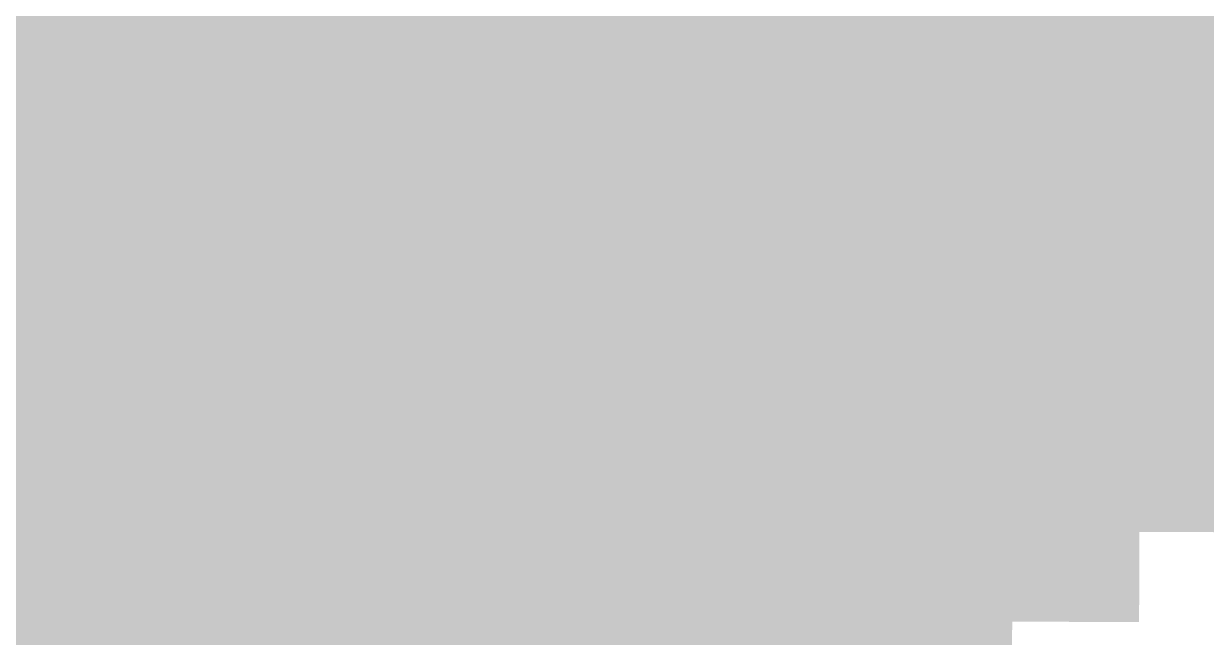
# Model space of a CAD drawing. Header units: inches. Extents: x 267136 to 306747, y 5028981 to 5062930.
# Drawn here: x 277523 to 282080, y 5033741 to 5036104 of the extents above; entities that cross this region are included whole.
import ezdxf

# ---------------------------------------------------------------- set-up
doc = ezdxf.new("R2010")
doc.units = ezdxf.units.IN
doc.header["$MEASUREMENT"] = 0

msp = doc.modelspace()

# ---------------------------------------------------------------- hatches: boundary and pattern name
for points in [[(277918.027, 5035898.761), (277885.443, 5035898.9), (277820.275, 5035899.18), (277755.105, 5035899.46), (277689.937, 5035899.74), (277624.77, 5035900.021), (277494.434, 5035900.587), (277429.264, 5035900.87), (277429.668, 5035993.478), (277430.07, 5036086.086), (277430.475, 5036178.694), (277430.777, 5036248.15), (277561.105, 5036247.584), (277626.271, 5036247.302), (277691.436, 5036247.021), (277756.6, 5036246.74), (277821.766, 5036246.46), (277886.93, 5036246.181), (277919.512, 5036246.041), (277919.215, 5036176.585), (277918.82, 5036083.977), (277918.424, 5035991.369), (277918.027, 5035898.761)], [(278406.791, 5035896.689), (278341.621, 5035896.964), (278276.453, 5035897.238), (278211.285, 5035897.514), (278146.117, 5035897.789), (278080.949, 5035898.066), (278015.779, 5035898.344), (277950.611, 5035898.621), (277918.027, 5035898.761), (277918.424, 5035991.369), (277918.82, 5036083.977), (277919.215, 5036176.585), (277919.512, 5036246.041), (277952.096, 5036245.901), (278082.424, 5036245.347), (278147.59, 5036245.069), (278212.754, 5036244.794), (278277.92, 5036244.519), (278343.084, 5036244.244), (278408.248, 5036243.97), (278407.957, 5036174.514), (278407.568, 5036081.905), (278407.18, 5035989.298), (278406.791, 5035896.689)], [(278895.553, 5035894.656), (278862.969, 5035894.791), (278797.801, 5035895.06), (278732.633, 5035895.33), (278667.465, 5035895.601), (278602.295, 5035895.872), (278471.959, 5035896.416), (278406.791, 5035896.689), (278407.18, 5035989.298), (278407.568, 5036081.905), (278407.957, 5036174.514), (278408.248, 5036243.97), (278473.414, 5036243.696), (278603.742, 5036243.152), (278668.908, 5036242.881), (278734.072, 5036242.61), (278799.238, 5036242.34), (278864.402, 5036242.071), (278896.984, 5036241.937), (278896.699, 5036172.48), (278896.316, 5036079.872), (278895.936, 5035987.265), (278895.553, 5035894.656)], [(279384.316, 5035892.661), (279319.148, 5035892.925), (279253.98, 5035893.189), (279188.811, 5035893.455), (279058.475, 5035893.987), (278993.307, 5035894.254), (278928.137, 5035894.522), (278895.553, 5035894.656), (278895.936, 5035987.265), (278896.316, 5036079.872), (278896.699, 5036172.48), (278896.984, 5036241.937), (278929.566, 5036241.803), (278994.732, 5036241.534), (279059.896, 5036241.268), (279125.061, 5036241.001), (279190.227, 5036240.735), (279255.391, 5036240.47), (279320.557, 5036240.205), (279385.721, 5036239.941), (279385.439, 5036170.485), (279385.064, 5036077.877), (279384.691, 5035985.27), (279384.316, 5035892.661)], [(279873.08, 5035890.704), (279840.495, 5035890.833), (279775.327, 5035891.093), (279710.158, 5035891.353), (279644.99, 5035891.612), (279514.654, 5035892.136), (279449.484, 5035892.398), (279384.316, 5035892.661), (279384.691, 5035985.27), (279385.064, 5036077.877), (279385.439, 5036170.485), (279385.721, 5036239.941), (279450.885, 5036239.679), (279516.051, 5036239.416), (279581.215, 5036239.154), (279646.38, 5036238.893), (279776.71, 5036238.373), (279841.874, 5036238.113), (279874.457, 5036237.984), (279874.182, 5036168.528), (279873.814, 5036075.92), (279873.08, 5035890.704)], [(280361.843, 5035888.785), (280296.674, 5035889.038), (280166.338, 5035889.548), (280101.169, 5035889.804), (280036.001, 5035890.06), (279970.832, 5035890.317), (279905.664, 5035890.575), (279873.08, 5035890.704), (279873.814, 5036075.92), (279874.182, 5036168.528), (279874.457, 5036237.984), (279907.039, 5036237.855), (280037.369, 5036237.341), (280102.533, 5036237.084), (280167.698, 5036236.828), (280298.028, 5036236.318), (280363.192, 5036236.065), (280362.923, 5036166.609), (280362.562, 5036074.001), (280362.203, 5035981.393), (280361.843, 5035888.785)], [(280850.605, 5035886.903), (280818.021, 5035887.028), (280752.854, 5035887.276), (280687.685, 5035887.526), (280622.517, 5035887.776), (280557.348, 5035888.027), (280492.18, 5035888.279), (280427.011, 5035888.532), (280361.843, 5035888.785), (280362.203, 5035981.393), (280362.562, 5036074.001), (280362.923, 5036166.609), (280363.192, 5036236.065), (280428.357, 5036235.812), (280493.522, 5036235.56), (280558.687, 5036235.309), (280623.853, 5036235.057), (280689.017, 5036234.807), (280819.347, 5036234.309), (280851.929, 5036234.184), (280851.664, 5036164.728), (280851.312, 5036072.12), (280850.959, 5035979.512), (280850.605, 5035886.903)], [(281339.369, 5035885.061), (281274.2, 5035885.304), (281209.032, 5035885.548), (281143.863, 5035885.793), (281078.695, 5035886.039), (281013.526, 5035886.285), (280883.19, 5035886.779), (280850.605, 5035886.903), (280850.959, 5035979.512), (280851.312, 5036072.12), (280851.664, 5036164.728), (280851.929, 5036234.184), (280884.512, 5036234.06), (280949.676, 5036233.812), (281014.841, 5036233.565), (281145.171, 5036233.073), (281210.335, 5036232.828), (281275.5, 5036232.584), (281340.665, 5036232.341), (281340.405, 5036162.885), (281340.061, 5036070.276), (281339.715, 5035977.669), (281339.369, 5035885.061)], [(281828.132, 5035883.255), (281795.548, 5035883.374), (281730.379, 5035883.613), (281665.211, 5035883.853), (281600.042, 5035884.093), (281469.706, 5035884.575), (281404.537, 5035884.817), (281339.369, 5035885.061), (281339.715, 5035977.669), (281340.061, 5036070.276), (281340.405, 5036162.885), (281340.665, 5036232.341), (281405.83, 5036232.098), (281470.994, 5036231.855), (281601.324, 5036231.373), (281666.489, 5036231.133), (281731.654, 5036230.894), (281796.818, 5036230.655), (281829.401, 5036230.536), (281829.147, 5036161.079), (281828.809, 5036068.472), (281828.471, 5035975.863), (281828.132, 5035883.255)], [(282316.895, 5035881.488), (282251.727, 5035881.722), (282186.559, 5035881.956), (282121.39, 5035882.19), (282056.222, 5035882.426), (281991.053, 5035882.662), (281925.885, 5035882.898), (281860.716, 5035883.137), (281828.132, 5035883.255), (281828.471, 5035975.863), (281828.809, 5036068.472), (281829.147, 5036161.079), (281829.401, 5036230.536), (281861.983, 5036230.417), (281927.148, 5036230.179), (281992.313, 5036229.942), (282057.478, 5036229.706), (282187.808, 5036229.236), (282252.973, 5036229.002), (282318.137, 5036228.769), (282317.889, 5036159.312), (282317.558, 5036066.704), (282317.227, 5035974.097), (282316.895, 5035881.488)], [(277916.543, 5035551.48), (277883.957, 5035551.62), (277818.785, 5035551.899), (277753.611, 5035552.18), (277688.439, 5035552.46), (277623.268, 5035552.741), (277558.096, 5035553.023), (277492.924, 5035553.307), (277427.752, 5035553.59), (277428.055, 5035623.046), (277428.457, 5035715.654), (277428.861, 5035808.262), (277429.264, 5035900.87), (277494.434, 5035900.587), (277624.77, 5035900.021), (277689.937, 5035899.74), (277755.105, 5035899.46), (277820.275, 5035899.18), (277885.443, 5035898.9), (277918.027, 5035898.761), (277917.631, 5035806.152), (277917.234, 5035713.545), (277916.84, 5035620.937), (277916.543, 5035551.48)], [(278405.332, 5035549.409), (278340.16, 5035549.684), (278274.988, 5035549.958), (278209.816, 5035550.233), (278144.645, 5035550.51), (278079.473, 5035550.786), (278014.301, 5035551.063), (277949.129, 5035551.342), (277916.543, 5035551.48), (277916.84, 5035620.937), (277917.234, 5035713.545), (277917.631, 5035806.152), (277918.027, 5035898.761), (277950.611, 5035898.621), (278015.779, 5035898.344), (278080.949, 5035898.066), (278146.117, 5035897.789), (278211.285, 5035897.514), (278276.453, 5035897.238), (278341.621, 5035896.964), (278406.791, 5035896.689), (278406.402, 5035804.081), (278406.014, 5035711.474), (278405.623, 5035618.865), (278405.332, 5035549.409)], [(278894.123, 5035547.376), (278861.537, 5035547.511), (278796.365, 5035547.78), (278731.191, 5035548.05), (278666.02, 5035548.32), (278600.848, 5035548.592), (278535.676, 5035548.863), (278405.332, 5035549.409), (278405.623, 5035618.865), (278406.014, 5035711.474), (278406.402, 5035804.081), (278406.791, 5035896.689), (278471.959, 5035896.416), (278602.295, 5035895.872), (278667.465, 5035895.601), (278732.633, 5035895.33), (278797.801, 5035895.06), (278862.969, 5035894.791), (278895.553, 5035894.656), (278894.791, 5035709.44), (278894.408, 5035616.832), (278894.123, 5035547.376)], [(279382.912, 5035545.381), (279317.74, 5035545.645), (279252.568, 5035545.909), (279187.396, 5035546.175), (279122.225, 5035546.44), (278991.881, 5035546.974), (278894.123, 5035547.376), (278894.408, 5035616.832), (278894.791, 5035709.44), (278895.553, 5035894.656), (278928.137, 5035894.522), (278993.307, 5035894.254), (279058.475, 5035893.987), (279188.811, 5035893.455), (279253.98, 5035893.189), (279384.316, 5035892.661), (279383.941, 5035800.053), (279383.568, 5035707.445), (279383.193, 5035614.837), (279382.912, 5035545.381)], [(279871.702, 5035543.424), (279839.116, 5035543.553), (279773.944, 5035543.812), (279708.772, 5035544.072), (279643.601, 5035544.332), (279578.428, 5035544.594), (279513.256, 5035544.855), (279382.912, 5035545.381), (279383.193, 5035614.837), (279383.568, 5035707.445), (279383.941, 5035800.053), (279384.316, 5035892.661), (279449.484, 5035892.398), (279514.654, 5035892.136), (279644.99, 5035891.612), (279710.158, 5035891.353), (279775.327, 5035891.093), (279840.495, 5035890.833), (279873.08, 5035890.704), (279872.712, 5035798.096), (279871.978, 5035612.88), (279871.702, 5035543.424)], [(280360.492, 5035541.505), (280295.32, 5035541.759), (280230.148, 5035542.013), (280164.977, 5035542.268), (280099.805, 5035542.523), (279969.461, 5035543.037), (279904.288, 5035543.295), (279871.702, 5035543.424), (279871.978, 5035612.88), (279872.712, 5035798.096), (279873.08, 5035890.704), (279905.664, 5035890.575), (279970.832, 5035890.317), (280036.001, 5035890.06), (280101.169, 5035889.804), (280166.338, 5035889.548), (280296.674, 5035889.038), (280361.843, 5035888.785), (280361.482, 5035796.177), (280361.123, 5035703.568), (280360.763, 5035610.961), (280360.492, 5035541.505)], [(280849.282, 5035539.623), (280816.696, 5035539.748), (280751.524, 5035539.997), (280686.353, 5035540.246), (280490.837, 5035540.999), (280425.665, 5035541.252), (280360.492, 5035541.505), (280360.763, 5035610.961), (280361.123, 5035703.568), (280361.482, 5035796.177), (280361.843, 5035888.785), (280427.011, 5035888.532), (280492.18, 5035888.279), (280557.348, 5035888.027), (280622.517, 5035887.776), (280687.685, 5035887.526), (280752.854, 5035887.276), (280818.021, 5035887.028), (280850.605, 5035886.903), (280850.253, 5035794.296), (280849.9, 5035701.687), (280849.547, 5035609.079), (280849.282, 5035539.623)], [(281338.072, 5035537.78), (281272.9, 5035538.023), (281207.729, 5035538.269), (281142.557, 5035538.513), (281012.213, 5035539.005), (280881.869, 5035539.499), (280849.282, 5035539.623), (280849.547, 5035609.079), (280849.9, 5035701.687), (280850.253, 5035794.296), (280850.605, 5035886.903), (280883.19, 5035886.779), (281013.526, 5035886.285), (281078.695, 5035886.039), (281143.863, 5035885.793), (281209.032, 5035885.548), (281274.2, 5035885.304), (281339.369, 5035885.061), (281339.023, 5035792.452), (281338.678, 5035699.845), (281338.332, 5035607.236), (281338.072, 5035537.78)], [(281826.863, 5035535.976), (281794.276, 5035536.095), (281729.104, 5035536.333), (281663.933, 5035536.572), (281598.761, 5035536.812), (281533.589, 5035537.054), (281468.417, 5035537.295), (281403.245, 5035537.537), (281338.072, 5035537.78), (281338.332, 5035607.236), (281338.678, 5035699.845), (281339.023, 5035792.452), (281339.369, 5035885.061), (281404.537, 5035884.817), (281469.706, 5035884.575), (281600.042, 5035884.093), (281665.211, 5035883.853), (281730.379, 5035883.613), (281795.548, 5035883.374), (281828.132, 5035883.255), (281827.794, 5035790.647), (281827.455, 5035698.039), (281827.116, 5035605.432), (281826.863, 5035535.976)], [(282315.653, 5035534.208), (282250.48, 5035534.441), (282185.309, 5035534.676), (282120.137, 5035534.91), (281989.793, 5035535.382), (281859.449, 5035535.856), (281826.863, 5035535.976), (281827.116, 5035605.432), (281827.455, 5035698.039), (281827.794, 5035790.647), (281828.132, 5035883.255), (281860.716, 5035883.137), (281925.885, 5035882.898), (281991.053, 5035882.662), (282056.222, 5035882.426), (282121.39, 5035882.19), (282186.559, 5035881.956), (282316.895, 5035881.488), (282316.563, 5035788.88), (282315.901, 5035603.664), (282315.653, 5035534.208)], [(277915.057, 5035204.2), (277882.469, 5035204.34), (277817.293, 5035204.619), (277752.119, 5035204.899), (277686.943, 5035205.181), (277621.768, 5035205.462), (277491.416, 5035206.026), (277426.24, 5035206.31), (277426.441, 5035252.614), (277426.846, 5035345.222), (277427.248, 5035437.83), (277427.652, 5035530.437), (277427.752, 5035553.59), (277492.924, 5035553.307), (277558.096, 5035553.023), (277623.268, 5035552.741), (277688.439, 5035552.46), (277753.611, 5035552.18), (277818.785, 5035551.899), (277883.957, 5035551.62), (277916.543, 5035551.48), (277916.443, 5035528.328), (277916.047, 5035435.721), (277915.65, 5035343.112), (277915.256, 5035250.505), (277915.057, 5035204.2)], [(278403.875, 5035202.13), (278338.699, 5035202.403), (278273.523, 5035202.678), (278208.348, 5035202.953), (278143.172, 5035203.229), (278012.82, 5035203.783), (277947.645, 5035204.062), (277915.057, 5035204.2), (277915.256, 5035250.505), (277915.65, 5035343.112), (277916.047, 5035435.721), (277916.443, 5035528.328), (277916.543, 5035551.48), (277949.129, 5035551.342), (278014.301, 5035551.063), (278079.473, 5035550.786), (278144.645, 5035550.51), (278209.816, 5035550.233), (278274.988, 5035549.958), (278340.16, 5035549.684), (278405.332, 5035549.409), (278405.234, 5035526.258), (278404.846, 5035433.649), (278404.457, 5035341.041), (278404.068, 5035248.434), (278403.875, 5035202.13)], [(278892.691, 5035200.097), (278860.104, 5035200.23), (278729.752, 5035200.77), (278664.576, 5035201.04), (278599.4, 5035201.312), (278534.225, 5035201.584), (278469.051, 5035201.856), (278403.875, 5035202.13), (278404.068, 5035248.434), (278404.457, 5035341.041), (278404.846, 5035433.649), (278405.234, 5035526.258), (278405.332, 5035549.409), (278535.676, 5035548.863), (278600.848, 5035548.592), (278666.02, 5035548.32), (278731.191, 5035548.05), (278796.365, 5035547.78), (278861.537, 5035547.511), (278894.123, 5035547.376), (278894.027, 5035524.225), (278893.645, 5035431.616), (278892.883, 5035246.4), (278892.691, 5035200.097)], [(279381.508, 5035198.101), (279316.332, 5035198.365), (279251.156, 5035198.629), (279185.982, 5035198.895), (279120.807, 5035199.16), (278990.455, 5035199.694), (278925.279, 5035199.962), (278892.691, 5035200.097), (278892.883, 5035246.4), (278893.645, 5035431.616), (278894.027, 5035524.225), (278894.123, 5035547.376), (278991.881, 5035546.974), (279122.225, 5035546.44), (279187.396, 5035546.175), (279252.568, 5035545.909), (279382.912, 5035545.381), (279382.818, 5035522.229), (279382.445, 5035429.621), (279381.695, 5035244.405), (279381.508, 5035198.101)], [(279870.325, 5035196.144), (279837.737, 5035196.273), (279772.562, 5035196.532), (279707.387, 5035196.792), (279642.211, 5035197.053), (279577.035, 5035197.313), (279511.859, 5035197.575), (279446.684, 5035197.838), (279381.508, 5035198.101), (279381.695, 5035244.405), (279382.445, 5035429.621), (279382.818, 5035522.229), (279382.912, 5035545.381), (279513.256, 5035544.855), (279578.428, 5035544.594), (279643.601, 5035544.332), (279708.772, 5035544.072), (279773.944, 5035543.812), (279839.116, 5035543.553), (279871.702, 5035543.424), (279871.61, 5035520.271), (279871.243, 5035427.664), (279870.509, 5035242.448), (279870.325, 5035196.144)], [(280359.143, 5035194.225), (280293.967, 5035194.479), (280228.791, 5035194.732), (280163.616, 5035194.988), (280098.44, 5035195.243), (280033.265, 5035195.5), (279968.089, 5035195.757), (279902.913, 5035196.015), (279870.325, 5035196.144), (279870.509, 5035242.448), (279871.243, 5035427.664), (279871.61, 5035520.271), (279871.702, 5035543.424), (279904.288, 5035543.295), (279969.461, 5035543.037), (280099.805, 5035542.523), (280164.977, 5035542.268), (280230.148, 5035542.013), (280360.492, 5035541.505), (280360.402, 5035518.353), (280360.043, 5035425.745), (280359.683, 5035333.137), (280359.322, 5035240.528), (280359.143, 5035194.225)], [(280847.96, 5035192.344), (280815.372, 5035192.468), (280750.196, 5035192.717), (280685.021, 5035192.967), (280619.845, 5035193.217), (280554.669, 5035193.468), (280489.494, 5035193.72), (280424.318, 5035193.972), (280359.143, 5035194.225), (280359.322, 5035240.528), (280359.683, 5035333.137), (280360.043, 5035425.745), (280360.402, 5035518.353), (280360.492, 5035541.505), (280425.665, 5035541.252), (280490.837, 5035540.999), (280686.353, 5035540.246), (280751.524, 5035539.997), (280816.696, 5035539.748), (280849.282, 5035539.623), (280849.194, 5035516.472), (280848.842, 5035423.863), (280848.489, 5035331.256), (280848.136, 5035238.647), (280847.96, 5035192.344)], [(281336.776, 5035190.5), (281271.602, 5035190.744), (281206.426, 5035190.988), (281141.25, 5035191.233), (281010.898, 5035191.725), (280945.723, 5035191.972), (280880.548, 5035192.22), (280847.96, 5035192.344), (280848.136, 5035238.647), (280848.489, 5035331.256), (280848.842, 5035423.863), (280849.194, 5035516.472), (280849.282, 5035539.623), (280881.869, 5035539.499), (281012.213, 5035539.005), (281142.557, 5035538.513), (281207.729, 5035538.269), (281272.9, 5035538.023), (281338.072, 5035537.78), (281337.986, 5035514.628), (281337.641, 5035422.021), (281337.295, 5035329.412), (281336.949, 5035236.805), (281336.776, 5035190.5)], [(281825.594, 5035188.695), (281793.006, 5035188.814), (281727.83, 5035189.053), (281662.655, 5035189.293), (281597.479, 5035189.533), (281532.304, 5035189.773), (281467.128, 5035190.016), (281336.776, 5035190.5), (281336.949, 5035236.805), (281337.295, 5035329.412), (281337.641, 5035422.021), (281337.986, 5035514.628), (281338.072, 5035537.78), (281403.245, 5035537.537), (281468.417, 5035537.295), (281533.589, 5035537.054), (281598.761, 5035536.812), (281663.933, 5035536.572), (281729.104, 5035536.333), (281794.276, 5035536.095), (281826.863, 5035535.976), (281826.778, 5035512.823), (281826.439, 5035420.215), (281826.102, 5035327.607), (281825.763, 5035234.999), (281825.594, 5035188.695)], [(282314.411, 5035186.928), (282249.235, 5035187.161), (282184.06, 5035187.396), (282118.884, 5035187.63), (282053.708, 5035187.866), (281988.533, 5035188.102), (281923.357, 5035188.339), (281858.182, 5035188.576), (281825.594, 5035188.695), (281825.763, 5035234.999), (281826.102, 5035327.607), (281826.439, 5035420.215), (281826.778, 5035512.823), (281826.863, 5035535.976), (281859.449, 5035535.856), (281989.793, 5035535.382), (282120.137, 5035534.91), (282185.309, 5035534.676), (282250.48, 5035534.441), (282315.653, 5035534.208), (282315.57, 5035511.056), (282315.239, 5035418.448), (282314.907, 5035325.84), (282314.576, 5035233.232), (282314.411, 5035186.928)], [(277913.572, 5034856.921), (277880.982, 5034857.061), (277815.803, 5034857.34), (277750.625, 5034857.62), (277685.445, 5034857.9), (277620.266, 5034858.182), (277555.086, 5034858.464), (277489.908, 5034858.747), (277424.729, 5034859.03), (277424.828, 5034882.182), (277425.232, 5034974.79), (277425.635, 5035067.397), (277426.039, 5035160.006), (277426.24, 5035206.31), (277491.416, 5035206.026), (277621.768, 5035205.462), (277686.943, 5035205.181), (277752.119, 5035204.899), (277817.293, 5035204.619), (277882.469, 5035204.34), (277915.057, 5035204.2), (277914.859, 5035157.896), (277914.463, 5035065.289), (277914.066, 5034972.681), (277913.672, 5034880.073), (277913.572, 5034856.921)], [(278402.416, 5034854.85), (278337.236, 5034855.124), (278272.059, 5034855.398), (278206.879, 5034855.674), (278141.699, 5034855.949), (278076.52, 5034856.227), (278011.342, 5034856.504), (277946.162, 5034856.781), (277913.572, 5034856.921), (277913.672, 5034880.073), (277914.066, 5034972.681), (277914.463, 5035065.289), (277914.859, 5035157.896), (277915.057, 5035204.2), (277947.645, 5035204.062), (278012.82, 5035203.783), (278143.172, 5035203.229), (278208.348, 5035202.953), (278273.523, 5035202.678), (278338.699, 5035202.403), (278403.875, 5035202.13), (278403.68, 5035155.825), (278403.291, 5035063.218), (278402.902, 5034970.609), (278402.514, 5034878.002), (278402.416, 5034854.85)], [(278891.26, 5034852.816), (278858.67, 5034852.951), (278793.492, 5034853.22), (278728.312, 5034853.49), (278663.133, 5034853.761), (278597.953, 5034854.032), (278532.775, 5034854.304), (278467.596, 5034854.576), (278402.416, 5034854.85), (278402.514, 5034878.002), (278402.902, 5034970.609), (278403.291, 5035063.218), (278403.68, 5035155.825), (278403.875, 5035202.13), (278469.051, 5035201.856), (278534.225, 5035201.584), (278599.4, 5035201.312), (278664.576, 5035201.04), (278794.928, 5035200.5), (278860.104, 5035200.23), (278892.691, 5035200.097), (278892.5, 5035153.792), (278892.119, 5035061.185), (278891.738, 5034968.576), (278891.355, 5034875.969), (278891.26, 5034852.816)], [(279380.104, 5034850.821), (279314.926, 5034851.085), (279184.566, 5034851.615), (279119.387, 5034851.881), (279054.209, 5034852.147), (278989.029, 5034852.414), (278923.85, 5034852.683), (278891.26, 5034852.816), (278891.355, 5034875.969), (278891.738, 5034968.576), (278892.119, 5035061.185), (278892.5, 5035153.792), (278892.691, 5035200.097), (278925.279, 5035199.962), (278990.455, 5035199.694), (279120.807, 5035199.16), (279185.982, 5035198.895), (279251.156, 5035198.629), (279381.508, 5035198.101), (279381.32, 5035151.797), (279380.947, 5035059.189), (279380.572, 5034966.581), (279380.197, 5034873.974), (279380.104, 5034850.821)], [(279868.948, 5034848.864), (279836.359, 5034848.993), (279706.001, 5034849.513), (279640.821, 5034849.772), (279575.643, 5034850.034), (279510.463, 5034850.296), (279445.283, 5034850.559), (279380.104, 5034850.821), (279380.197, 5034873.974), (279380.572, 5034966.581), (279380.947, 5035059.189), (279381.32, 5035151.797), (279381.508, 5035198.101), (279446.684, 5035197.838), (279511.859, 5035197.575), (279577.035, 5035197.313), (279642.211, 5035197.053), (279707.387, 5035196.792), (279772.562, 5035196.532), (279837.737, 5035196.273), (279870.325, 5035196.144), (279870.142, 5035149.84), (279869.774, 5035057.232), (279869.04, 5034872.016), (279868.948, 5034848.864)], [(280357.793, 5034846.945), (280292.613, 5034847.198), (280227.435, 5034847.453), (280162.255, 5034847.708), (280097.076, 5034847.964), (280031.896, 5034848.22), (279966.718, 5034848.478), (279901.538, 5034848.735), (279868.948, 5034848.864), (279869.04, 5034872.016), (279869.774, 5035057.232), (279870.142, 5035149.84), (279870.325, 5035196.144), (279902.913, 5035196.015), (279968.089, 5035195.757), (280033.265, 5035195.5), (280098.44, 5035195.243), (280163.616, 5035194.988), (280228.791, 5035194.732), (280293.967, 5035194.479), (280359.143, 5035194.225), (280358.963, 5035147.921), (280358.603, 5035055.312), (280358.242, 5034962.705), (280357.883, 5034870.097), (280357.793, 5034846.945)], [(280846.637, 5034845.063), (280814.047, 5034845.187), (280748.868, 5034845.437), (280683.688, 5034845.687), (280618.51, 5034845.937), (280553.33, 5034846.187), (280488.151, 5034846.439), (280357.793, 5034846.945), (280357.883, 5034870.097), (280358.242, 5034962.705), (280358.603, 5035055.312), (280358.963, 5035147.921), (280359.143, 5035194.225), (280424.318, 5035193.972), (280489.494, 5035193.72), (280554.669, 5035193.468), (280619.845, 5035193.217), (280685.021, 5035192.967), (280750.196, 5035192.717), (280815.372, 5035192.468), (280847.96, 5035192.344), (280847.783, 5035146.039), (280847.431, 5035053.432), (280847.078, 5034960.823), (280846.725, 5034868.216), (280846.637, 5034845.063)], [(281335.48, 5034843.221), (281270.302, 5034843.464), (281205.122, 5034843.708), (281139.943, 5034843.953), (281009.585, 5034844.445), (280944.405, 5034844.692), (280879.227, 5034844.939), (280846.637, 5034845.063), (280846.725, 5034868.216), (280847.078, 5034960.823), (280847.431, 5035053.432), (280847.783, 5035146.039), (280847.96, 5035192.344), (280880.548, 5035192.22), (280945.723, 5035191.972), (281010.898, 5035191.725), (281141.25, 5035191.233), (281206.426, 5035190.988), (281271.602, 5035190.744), (281336.776, 5035190.5), (281336.604, 5035144.196), (281336.259, 5035051.589), (281335.913, 5034958.98), (281335.567, 5034866.372), (281335.48, 5034843.221)], [(281824.325, 5034841.415), (281791.735, 5034841.534), (281726.556, 5034841.773), (281661.377, 5034842.013), (281596.197, 5034842.253), (281531.019, 5034842.494), (281465.839, 5034842.735), (281400.66, 5034842.978), (281335.48, 5034843.221), (281335.567, 5034866.372), (281335.913, 5034958.98), (281336.259, 5035051.589), (281336.604, 5035144.196), (281336.776, 5035190.5), (281467.128, 5035190.016), (281532.304, 5035189.773), (281597.479, 5035189.533), (281662.655, 5035189.293), (281727.83, 5035189.053), (281793.006, 5035188.814), (281825.594, 5035188.695), (281825.425, 5035142.392), (281825.086, 5035049.783), (281824.748, 5034957.176), (281824.409, 5034864.567), (281824.325, 5034841.415)], [(282313.169, 5034839.648), (282247.99, 5034839.882), (282182.811, 5034840.116), (282117.631, 5034840.351), (282052.452, 5034840.586), (281987.272, 5034840.822), (281922.094, 5034841.059), (281856.914, 5034841.297), (281824.325, 5034841.415), (281824.409, 5034864.567), (281824.748, 5034957.176), (281825.086, 5035049.783), (281825.425, 5035142.392), (281825.594, 5035188.695), (281858.182, 5035188.576), (281923.357, 5035188.339), (281988.533, 5035188.102), (282053.708, 5035187.866), (282118.884, 5035187.63), (282184.06, 5035187.396), (282249.235, 5035187.161), (282314.411, 5035186.928), (282314.245, 5035140.624), (282313.252, 5034862.8), (282313.169, 5034839.648)], [(277912.088, 5034509.642), (277879.496, 5034509.78), (277814.312, 5034510.061), (277749.131, 5034510.34), (277683.947, 5034510.621), (277618.766, 5034510.902), (277553.582, 5034511.185), (277488.398, 5034511.467), (277423.217, 5034511.751), (277423.619, 5034604.358), (277424.023, 5034696.966), (277424.426, 5034789.574), (277424.729, 5034859.03), (277489.908, 5034858.747), (277555.086, 5034858.464), (277620.266, 5034858.182), (277685.445, 5034857.9), (277750.625, 5034857.62), (277815.803, 5034857.34), (277880.982, 5034857.061), (277913.572, 5034856.921), (277912.879, 5034694.857), (277912.482, 5034602.249), (277912.088, 5034509.642)], [(278400.959, 5034507.57), (278335.775, 5034507.844), (278270.594, 5034508.119), (278205.41, 5034508.394), (278140.227, 5034508.67), (278075.045, 5034508.946), (278009.861, 5034509.224), (277944.68, 5034509.502), (277912.088, 5034509.642), (277912.482, 5034602.249), (277912.879, 5034694.857), (277913.275, 5034787.465), (277913.572, 5034856.921), (277946.162, 5034856.781), (278011.342, 5034856.504), (278076.52, 5034856.227), (278141.699, 5034855.949), (278206.879, 5034855.674), (278272.059, 5034855.398), (278337.236, 5034855.124), (278402.416, 5034854.85), (278402.125, 5034785.394), (278401.736, 5034692.786), (278401.348, 5034600.178), (278400.959, 5034507.57)], [(278889.83, 5034505.537), (278857.238, 5034505.671), (278792.055, 5034505.94), (278726.873, 5034506.21), (278661.689, 5034506.481), (278596.508, 5034506.752), (278531.324, 5034507.024), (278466.141, 5034507.297), (278400.959, 5034507.57), (278401.348, 5034600.178), (278401.736, 5034692.786), (278402.125, 5034785.394), (278402.416, 5034854.85), (278467.596, 5034854.576), (278532.775, 5034854.304), (278597.953, 5034854.032), (278663.133, 5034853.761), (278728.312, 5034853.49), (278793.492, 5034853.22), (278858.67, 5034852.951), (278891.26, 5034852.816), (278890.975, 5034783.36), (278890.592, 5034690.753), (278889.83, 5034505.537)], [(279378.701, 5034503.542), (279313.518, 5034503.806), (279248.336, 5034504.07), (279183.152, 5034504.335), (279117.969, 5034504.602), (279052.787, 5034504.867), (278987.604, 5034505.135), (278922.422, 5034505.402), (278889.83, 5034505.537), (278890.592, 5034690.753), (278890.975, 5034783.36), (278891.26, 5034852.816), (278923.85, 5034852.683), (278989.029, 5034852.414), (279054.209, 5034852.147), (279119.387, 5034851.881), (279184.566, 5034851.615), (279314.926, 5034851.085), (279380.104, 5034850.821), (279379.824, 5034781.365), (279379.449, 5034688.758), (279379.074, 5034596.149), (279378.701, 5034503.542)], [(279867.571, 5034501.585), (279834.98, 5034501.714), (279769.798, 5034501.973), (279704.614, 5034502.232), (279574.25, 5034502.754), (279509.066, 5034503.016), (279443.883, 5034503.278), (279378.701, 5034503.542), (279379.074, 5034596.149), (279379.449, 5034688.758), (279379.824, 5034781.365), (279380.104, 5034850.821), (279445.283, 5034850.559), (279510.463, 5034850.296), (279575.643, 5034850.034), (279640.821, 5034849.772), (279706.001, 5034849.513), (279836.359, 5034848.993), (279868.948, 5034848.864), (279868.673, 5034779.408), (279868.306, 5034686.8), (279867.938, 5034594.192), (279867.571, 5034501.585)], [(280356.442, 5034499.665), (280291.26, 5034499.919), (280226.077, 5034500.174), (280160.895, 5034500.429), (280095.712, 5034500.685), (280030.528, 5034500.94), (279965.346, 5034501.197), (279900.163, 5034501.455), (279867.571, 5034501.585), (279867.938, 5034594.192), (279868.306, 5034686.8), (279868.673, 5034779.408), (279868.948, 5034848.864), (279901.538, 5034848.735), (279966.718, 5034848.478), (280031.896, 5034848.22), (280097.076, 5034847.964), (280162.255, 5034847.708), (280227.435, 5034847.453), (280292.613, 5034847.198), (280357.793, 5034846.945), (280357.522, 5034777.489), (280357.163, 5034684.881), (280356.803, 5034592.273), (280356.442, 5034499.665)], [(280845.313, 5034497.784), (280812.723, 5034497.908), (280747.54, 5034498.157), (280682.356, 5034498.407), (280617.174, 5034498.657), (280551.991, 5034498.908), (280486.809, 5034499.16), (280421.626, 5034499.412), (280356.442, 5034499.665), (280356.803, 5034592.273), (280357.163, 5034684.881), (280357.522, 5034777.489), (280357.793, 5034846.945), (280488.151, 5034846.439), (280553.33, 5034846.187), (280618.51, 5034845.937), (280683.688, 5034845.687), (280748.868, 5034845.437), (280814.047, 5034845.187), (280846.637, 5034845.063), (280846.372, 5034775.607), (280846.02, 5034683), (280845.667, 5034590.392), (280845.313, 5034497.784)], [(281334.185, 5034495.941), (281269.002, 5034496.185), (281203.819, 5034496.429), (281138.637, 5034496.674), (281073.454, 5034496.919), (281008.271, 5034497.166), (280943.088, 5034497.412), (280877.905, 5034497.66), (280845.313, 5034497.784), (280845.667, 5034590.392), (280846.02, 5034683), (280846.372, 5034775.607), (280846.637, 5034845.063), (280879.227, 5034844.939), (280944.405, 5034844.692), (281009.585, 5034844.445), (281139.943, 5034843.953), (281205.122, 5034843.708), (281270.302, 5034843.464), (281335.48, 5034843.221), (281335.222, 5034773.765), (281334.53, 5034588.549), (281334.185, 5034495.941)], [(281823.056, 5034494.136), (281790.465, 5034494.255), (281660.099, 5034494.733), (281529.733, 5034495.215), (281464.551, 5034495.456), (281399.368, 5034495.698), (281334.185, 5034495.941), (281334.53, 5034588.549), (281335.222, 5034773.765), (281335.48, 5034843.221), (281400.66, 5034842.978), (281465.839, 5034842.735), (281531.019, 5034842.494), (281596.197, 5034842.253), (281661.377, 5034842.013), (281726.556, 5034841.773), (281791.735, 5034841.534), (281824.325, 5034841.415), (281824.071, 5034771.96), (281823.732, 5034679.352), (281823.395, 5034586.744), (281823.056, 5034494.136)], [(282311.927, 5034492.369), (282246.744, 5034492.603), (282181.562, 5034492.836), (282116.379, 5034493.071), (281920.83, 5034493.779), (281855.647, 5034494.017), (281823.056, 5034494.136), (281823.395, 5034586.744), (281823.732, 5034679.352), (281824.071, 5034771.96), (281824.325, 5034841.415), (281856.914, 5034841.297), (281922.094, 5034841.059), (281987.272, 5034840.822), (282052.452, 5034840.586), (282117.631, 5034840.351), (282182.811, 5034840.116), (282313.169, 5034839.648), (282312.921, 5034770.192), (282312.59, 5034677.584), (282312.258, 5034584.977), (282311.927, 5034492.369)], [(277910.604, 5034162.362), (277878.01, 5034162.501), (277812.822, 5034162.78), (277747.637, 5034163.061), (277682.451, 5034163.342), (277617.264, 5034163.623), (277552.078, 5034163.905), (277486.891, 5034164.187), (277421.705, 5034164.471), (277422.008, 5034233.927), (277422.812, 5034419.143), (277423.217, 5034511.751), (277488.398, 5034511.467), (277553.582, 5034511.185), (277618.766, 5034510.902), (277683.947, 5034510.621), (277749.131, 5034510.34), (277814.312, 5034510.061), (277879.496, 5034509.78), (277912.088, 5034509.642), (277911.691, 5034417.033), (277911.295, 5034324.426), (277910.9, 5034231.817), (277910.604, 5034162.362)], [(278399.5, 5034160.291), (278334.314, 5034160.564), (278269.127, 5034160.839), (278203.941, 5034161.114), (278138.756, 5034161.391), (278073.568, 5034161.667), (278008.383, 5034161.944), (277943.195, 5034162.223), (277910.604, 5034162.362), (277910.9, 5034231.817), (277911.295, 5034324.426), (277911.691, 5034417.033), (277912.088, 5034509.642), (277944.68, 5034509.502), (278009.861, 5034509.224), (278075.045, 5034508.946), (278140.227, 5034508.67), (278205.41, 5034508.394), (278270.594, 5034508.119), (278335.775, 5034507.844), (278400.959, 5034507.57), (278400.57, 5034414.962), (278400.182, 5034322.354), (278399.793, 5034229.747), (278399.5, 5034160.291)], [(278888.398, 5034158.258), (278855.805, 5034158.392), (278790.619, 5034158.661), (278725.434, 5034158.931), (278660.246, 5034159.201), (278595.061, 5034159.473), (278529.873, 5034159.745), (278464.687, 5034160.018), (278399.5, 5034160.291), (278399.793, 5034229.747), (278400.182, 5034322.354), (278400.57, 5034414.962), (278400.959, 5034507.57), (278466.141, 5034507.297), (278531.324, 5034507.024), (278596.508, 5034506.752), (278661.689, 5034506.481), (278726.873, 5034506.21), (278792.055, 5034505.94), (278857.238, 5034505.671), (278889.83, 5034505.537), (278889.447, 5034412.929), (278889.066, 5034320.321), (278888.686, 5034227.714), (278888.398, 5034158.258)], [(279377.297, 5034156.263), (279312.111, 5034156.526), (279246.924, 5034156.791), (279181.738, 5034157.056), (279116.551, 5034157.321), (279051.365, 5034157.588), (278986.178, 5034157.855), (278920.992, 5034158.123), (278888.398, 5034158.258), (278888.686, 5034227.714), (278889.066, 5034320.321), (278889.447, 5034412.929), (278889.83, 5034505.537), (278922.422, 5034505.402), (278987.604, 5034505.135), (279052.787, 5034504.867), (279117.969, 5034504.602), (279183.152, 5034504.335), (279248.336, 5034504.07), (279313.518, 5034503.806), (279378.701, 5034503.542), (279377.951, 5034318.326), (279377.578, 5034225.718), (279377.297, 5034156.263)], [(279866.195, 5034154.305), (279833.602, 5034154.435), (279768.415, 5034154.693), (279703.229, 5034154.953), (279572.855, 5034155.475), (279507.67, 5034155.736), (279442.482, 5034155.999), (279377.297, 5034156.263), (279377.578, 5034225.718), (279377.951, 5034318.326), (279378.701, 5034503.542), (279443.883, 5034503.278), (279509.066, 5034503.016), (279574.25, 5034502.754), (279704.614, 5034502.232), (279769.798, 5034501.973), (279834.98, 5034501.714), (279867.571, 5034501.585), (279866.837, 5034316.369), (279866.471, 5034223.761), (279866.195, 5034154.305)], [(280355.093, 5034152.386), (280289.906, 5034152.64), (280224.72, 5034152.894), (280159.534, 5034153.149), (280094.348, 5034153.405), (280029.161, 5034153.661), (279963.975, 5034153.918), (279898.788, 5034154.176), (279866.195, 5034154.305), (279866.471, 5034223.761), (279866.837, 5034316.369), (279867.571, 5034501.585), (279900.163, 5034501.455), (279965.346, 5034501.197), (280030.528, 5034500.94), (280095.712, 5034500.685), (280160.895, 5034500.429), (280226.077, 5034500.174), (280291.26, 5034499.919), (280356.442, 5034499.665), (280356.083, 5034407.058), (280355.723, 5034314.449), (280355.363, 5034221.842), (280355.093, 5034152.386)], [(280843.991, 5034150.505), (280811.397, 5034150.629), (280746.211, 5034150.878), (280615.839, 5034151.378), (280550.652, 5034151.629), (280485.466, 5034151.881), (280420.279, 5034152.133), (280355.093, 5034152.386), (280355.363, 5034221.842), (280355.723, 5034314.449), (280356.083, 5034407.058), (280356.442, 5034499.665), (280421.626, 5034499.412), (280486.809, 5034499.16), (280551.991, 5034498.908), (280617.174, 5034498.657), (280682.356, 5034498.407), (280747.54, 5034498.157), (280812.723, 5034497.908), (280845.313, 5034497.784), (280844.961, 5034405.177), (280844.608, 5034312.568), (280844.256, 5034219.961), (280843.991, 5034150.505)], [(281332.889, 5034148.661), (281267.703, 5034148.905), (281202.517, 5034149.149), (281137.33, 5034149.395), (281072.144, 5034149.64), (281006.957, 5034149.886), (280941.771, 5034150.133), (280876.584, 5034150.381), (280843.991, 5034150.505), (280844.256, 5034219.961), (280844.608, 5034312.568), (280844.961, 5034405.177), (280845.313, 5034497.784), (280877.905, 5034497.66), (280943.088, 5034497.412), (281008.271, 5034497.166), (281073.454, 5034496.919), (281138.637, 5034496.674), (281203.819, 5034496.429), (281334.185, 5034495.941), (281333.84, 5034403.333), (281333.494, 5034310.726), (281333.148, 5034218.117), (281332.889, 5034148.661)], [(281821.787, 5034146.856), (281789.194, 5034146.976), (281724.008, 5034147.215), (281658.821, 5034147.454), (281593.635, 5034147.694), (281528.448, 5034147.935), (281463.262, 5034148.177), (281398.075, 5034148.419), (281332.889, 5034148.661), (281333.148, 5034218.117), (281333.494, 5034310.726), (281333.84, 5034403.333), (281334.185, 5034495.941), (281399.368, 5034495.698), (281464.551, 5034495.456), (281529.733, 5034495.215), (281660.099, 5034494.733), (281790.465, 5034494.255), (281823.056, 5034494.136), (281822.718, 5034401.528), (281822.379, 5034308.92), (281822.041, 5034216.312), (281821.787, 5034146.856)], [(282310.686, 5034145.089), (282245.499, 5034145.322), (282180.312, 5034145.557), (282115.126, 5034145.792), (282049.939, 5034146.027), (281984.753, 5034146.263), (281919.566, 5034146.5), (281854.381, 5034146.737), (281821.787, 5034146.856), (281822.041, 5034216.312), (281822.379, 5034308.92), (281822.718, 5034401.528), (281823.056, 5034494.136), (281855.647, 5034494.017), (281920.83, 5034493.779), (282116.379, 5034493.071), (282181.562, 5034492.836), (282246.744, 5034492.603), (282311.927, 5034492.369), (282310.934, 5034214.545), (282310.686, 5034145.089)], [(277909.117, 5033815.083), (277876.523, 5033815.223), (277811.332, 5033815.502), (277746.143, 5033815.781), (277680.953, 5033816.062), (277615.764, 5033816.344), (277550.572, 5033816.626), (277485.383, 5033816.908), (277420.193, 5033817.192), (277420.395, 5033863.496), (277420.797, 5033956.104), (277421.201, 5034048.711), (277421.604, 5034141.319), (277421.705, 5034164.471), (277486.891, 5034164.187), (277552.078, 5034163.905), (277617.264, 5034163.623), (277682.451, 5034163.342), (277747.637, 5034163.061), (277812.822, 5034162.78), (277878.01, 5034162.501), (277910.604, 5034162.362), (277910.504, 5034139.21), (277910.107, 5034046.603), (277909.711, 5033953.994), (277909.316, 5033861.387), (277909.117, 5033815.083)], [(278398.043, 5033813.012), (278332.854, 5033813.285), (278267.662, 5033813.561), (278202.473, 5033813.836), (278137.283, 5033814.111), (278072.094, 5033814.388), (278006.902, 5033814.665), (277941.713, 5033814.943), (277909.117, 5033815.083), (277909.316, 5033861.387), (277909.711, 5033953.994), (277910.107, 5034046.603), (277910.504, 5034139.21), (277910.604, 5034162.362), (277943.195, 5034162.223), (278008.383, 5034161.944), (278073.568, 5034161.667), (278138.756, 5034161.391), (278203.941, 5034161.114), (278269.127, 5034160.839), (278334.314, 5034160.564), (278399.5, 5034160.291), (278399.404, 5034137.139), (278399.016, 5034044.531), (278398.238, 5033859.315), (278398.043, 5033813.012)], [(278886.969, 5033810.979), (278854.373, 5033811.112), (278789.184, 5033811.382), (278723.992, 5033811.652), (278658.803, 5033811.923), (278593.613, 5033812.193), (278528.424, 5033812.466), (278463.232, 5033812.738), (278398.043, 5033813.012), (278398.238, 5033859.315), (278399.016, 5034044.531), (278399.404, 5034137.139), (278399.5, 5034160.291), (278464.687, 5034160.018), (278529.873, 5034159.745), (278595.061, 5034159.473), (278660.246, 5034159.201), (278725.434, 5034158.931), (278790.619, 5034158.661), (278855.805, 5034158.392), (278888.398, 5034158.258), (278888.303, 5034135.105), (278887.922, 5034042.498), (278887.541, 5033949.89), (278887.158, 5033857.282), (278886.969, 5033810.979)], [(279375.893, 5033808.983), (279310.703, 5033809.247), (279245.514, 5033809.512), (279180.322, 5033809.776), (279115.133, 5033810.043), (279049.943, 5033810.309), (278984.754, 5033810.576), (278919.562, 5033810.844), (278886.969, 5033810.979), (278887.158, 5033857.282), (278887.541, 5033949.89), (278887.922, 5034042.498), (278888.303, 5034135.105), (278888.398, 5034158.258), (278920.992, 5034158.123), (278986.178, 5034157.855), (279051.365, 5034157.588), (279116.551, 5034157.321), (279181.738, 5034157.056), (279246.924, 5034156.791), (279312.111, 5034156.526), (279377.297, 5034156.263), (279377.203, 5034133.11), (279376.828, 5034040.503), (279376.455, 5033947.895), (279376.08, 5033855.287), (279375.893, 5033808.983)], [(279864.818, 5033807.026), (279832.224, 5033807.155), (279767.033, 5033807.414), (279701.843, 5033807.674), (279636.653, 5033807.935), (279571.463, 5033808.195), (279506.273, 5033808.457), (279441.084, 5033808.72), (279375.893, 5033808.983), (279376.08, 5033855.287), (279376.455, 5033947.895), (279376.828, 5034040.503), (279377.203, 5034133.11), (279377.297, 5034156.263), (279442.482, 5034155.999), (279507.67, 5034155.736), (279572.855, 5034155.475), (279703.229, 5034154.953), (279768.415, 5034154.693), (279833.602, 5034154.435), (279866.195, 5034154.305), (279866.104, 5034131.153), (279865.736, 5034038.545), (279865.369, 5033945.937), (279865.002, 5033853.33), (279864.818, 5033807.026)], [(280353.743, 5033805.106), (280288.553, 5033805.36), (280158.173, 5033805.87), (280027.793, 5033806.382), (279962.604, 5033806.639), (279897.413, 5033806.896), (279864.818, 5033807.026), (279865.002, 5033853.33), (279865.369, 5033945.937), (279865.736, 5034038.545), (279866.104, 5034131.153), (279866.195, 5034154.305), (279898.788, 5034154.176), (279963.975, 5034153.918), (280029.161, 5034153.661), (280094.348, 5034153.405), (280159.534, 5034153.149), (280224.72, 5034152.894), (280289.906, 5034152.64), (280355.093, 5034152.386), (280355.003, 5034129.234), (280354.643, 5034036.626), (280354.283, 5033944.019), (280353.923, 5033851.411), (280353.743, 5033805.106)], [(280842.668, 5033803.226), (280810.073, 5033803.35), (280744.883, 5033803.599), (280614.503, 5033804.099), (280549.313, 5033804.35), (280484.123, 5033804.602), (280418.934, 5033804.854), (280353.743, 5033805.106), (280353.923, 5033851.411), (280354.283, 5033944.019), (280354.643, 5034036.626), (280355.003, 5034129.234), (280355.093, 5034152.386), (280420.279, 5034152.133), (280485.466, 5034151.881), (280550.652, 5034151.629), (280615.839, 5034151.378), (280746.211, 5034150.878), (280811.397, 5034150.629), (280843.991, 5034150.505), (280843.903, 5034127.353), (280843.55, 5034034.745), (280843.197, 5033942.138), (280842.845, 5033849.529), (280842.668, 5033803.226)], [(281331.594, 5033801.383), (281266.403, 5033801.626), (281201.213, 5033801.87), (281070.833, 5033802.36), (281005.644, 5033802.607), (280940.453, 5033802.854), (280875.264, 5033803.102), (280842.668, 5033803.226), (280842.845, 5033849.529), (280843.197, 5033942.138), (280843.55, 5034034.745), (280843.903, 5034127.353), (280843.991, 5034150.505), (280876.584, 5034150.381), (280941.771, 5034150.133), (281006.957, 5034149.886), (281072.144, 5034149.64), (281137.33, 5034149.395), (281202.517, 5034149.149), (281332.889, 5034148.661), (281332.803, 5034125.51), (281332.457, 5034032.901), (281332.111, 5033940.294), (281331.767, 5033847.687), (281331.594, 5033801.383)], [(281820.519, 5033799.577), (281787.924, 5033799.696), (281722.733, 5033799.936), (281657.543, 5033800.175), (281592.354, 5033800.415), (281527.163, 5033800.656), (281461.974, 5033800.897), (281396.783, 5033801.14), (281331.594, 5033801.383), (281331.767, 5033847.687), (281332.111, 5033940.294), (281332.457, 5034032.901), (281332.803, 5034125.51), (281332.889, 5034148.661), (281398.075, 5034148.419), (281463.262, 5034148.177), (281528.448, 5034147.935), (281593.635, 5034147.694), (281658.821, 5034147.454), (281724.008, 5034147.215), (281789.194, 5034146.976), (281821.787, 5034146.856), (281821.702, 5034123.704), (281821.364, 5034031.097), (281821.026, 5033938.489), (281820.687, 5033845.881), (281820.519, 5033799.577)], [(277907.633, 5033467.804), (277875.037, 5033467.943), (277809.844, 5033468.223), (277744.648, 5033468.503), (277679.455, 5033468.783), (277614.262, 5033469.064), (277549.068, 5033469.347), (277418.682, 5033469.913), (277418.781, 5033493.064), (277419.186, 5033585.673), (277419.588, 5033678.28), (277419.992, 5033770.888), (277420.193, 5033817.192), (277485.383, 5033816.908), (277550.572, 5033816.626), (277615.764, 5033816.344), (277680.953, 5033816.062), (277746.143, 5033815.781), (277811.332, 5033815.502), (277876.523, 5033815.223), (277909.117, 5033815.083), (277908.92, 5033768.779), (277908.523, 5033676.171), (277908.129, 5033583.563), (277907.732, 5033490.956), (277907.633, 5033467.804)], [(278396.586, 5033465.732), (278331.393, 5033466.007), (278266.197, 5033466.281), (278201.004, 5033466.557), (278135.811, 5033466.832), (278070.617, 5033467.109), (278005.424, 5033467.387), (277940.23, 5033467.664), (277907.633, 5033467.804), (277907.732, 5033490.956), (277908.129, 5033583.563), (277908.523, 5033676.171), (277908.92, 5033768.779), (277909.117, 5033815.083), (277941.713, 5033814.943), (278006.902, 5033814.665), (278072.094, 5033814.388), (278137.283, 5033814.111), (278202.473, 5033813.836), (278267.662, 5033813.561), (278332.854, 5033813.285), (278398.043, 5033813.012), (278397.85, 5033766.708), (278397.459, 5033674.1), (278397.07, 5033581.492), (278396.682, 5033488.885), (278396.586, 5033465.732)], [(278885.537, 5033463.699), (278852.941, 5033463.834), (278787.746, 5033464.103), (278722.553, 5033464.373), (278657.359, 5033464.644), (278592.166, 5033464.915), (278526.973, 5033465.187), (278461.779, 5033465.459), (278396.586, 5033465.732), (278396.682, 5033488.885), (278397.07, 5033581.492), (278397.459, 5033674.1), (278397.85, 5033766.708), (278398.043, 5033813.012), (278463.232, 5033812.738), (278528.424, 5033812.466), (278593.613, 5033812.193), (278658.803, 5033811.923), (278723.992, 5033811.652), (278789.184, 5033811.382), (278854.373, 5033811.112), (278886.969, 5033810.979), (278886.777, 5033764.675), (278886.396, 5033672.066), (278886.014, 5033579.459), (278885.633, 5033486.852), (278885.537, 5033463.699)], [(279374.49, 5033461.704), (279309.295, 5033461.968), (279244.102, 5033462.232), (279178.908, 5033462.498), (279113.715, 5033462.764), (279048.521, 5033463.03), (278983.328, 5033463.297), (278918.135, 5033463.565), (278885.537, 5033463.699), (278885.633, 5033486.852), (278886.014, 5033579.459), (278886.396, 5033672.066), (278886.777, 5033764.675), (278886.969, 5033810.979), (278919.562, 5033810.844), (278984.754, 5033810.576), (279049.943, 5033810.309), (279115.133, 5033810.043), (279180.322, 5033809.776), (279245.514, 5033809.512), (279310.703, 5033809.247), (279375.893, 5033808.983), (279375.705, 5033762.68), (279375.332, 5033670.071), (279374.957, 5033577.464), (279374.584, 5033484.856), (279374.49, 5033461.704)], [(279863.441, 5033459.747), (279830.845, 5033459.876), (279700.457, 5033460.396), (279635.264, 5033460.655), (279570.07, 5033460.917), (279439.684, 5033461.441), (279374.49, 5033461.704), (279374.584, 5033484.856), (279374.957, 5033577.464), (279375.332, 5033670.071), (279375.705, 5033762.68), (279375.893, 5033808.983), (279441.084, 5033808.72), (279506.273, 5033808.457), (279571.463, 5033808.195), (279636.653, 5033807.935), (279701.843, 5033807.674), (279767.033, 5033807.414), (279832.224, 5033807.155), (279864.818, 5033807.026), (279864.635, 5033760.722), (279864.268, 5033668.114), (279863.9, 5033575.507), (279863.533, 5033482.898), (279863.441, 5033459.747)], [(280352.394, 5033457.828), (280287.2, 5033458.081), (280222.007, 5033458.336), (280156.812, 5033458.591), (280026.426, 5033459.103), (279961.231, 5033459.36), (279896.038, 5033459.618), (279863.441, 5033459.747), (279863.533, 5033482.898), (279863.9, 5033575.507), (279864.268, 5033668.114), (279864.635, 5033760.722), (279864.818, 5033807.026), (279897.413, 5033806.896), (279962.604, 5033806.639), (280027.793, 5033806.382), (280158.173, 5033805.87), (280288.553, 5033805.36), (280353.743, 5033805.106), (280353.563, 5033758.803), (280353.203, 5033666.195), (280352.844, 5033573.588), (280352.483, 5033480.979), (280352.394, 5033457.828)], [(280841.346, 5033455.946), (280808.749, 5033456.07), (280743.556, 5033456.319), (280678.361, 5033456.569), (280613.168, 5033456.819), (280547.975, 5033457.07), (280482.781, 5033457.322), (280417.587, 5033457.575), (280352.394, 5033457.828), (280352.483, 5033480.979), (280352.844, 5033573.588), (280353.203, 5033666.195), (280353.563, 5033758.803), (280353.743, 5033805.106), (280418.934, 5033804.854), (280484.123, 5033804.602), (280549.313, 5033804.35), (280614.503, 5033804.099), (280744.883, 5033803.599), (280810.073, 5033803.35), (280842.668, 5033803.226), (280842.492, 5033756.922), (280842.14, 5033664.313), (280841.786, 5033571.706), (280841.434, 5033479.099), (280841.346, 5033455.946)], [(281330.298, 5033454.104), (281265.104, 5033454.347), (281199.91, 5033454.591), (281134.717, 5033454.836), (281069.523, 5033455.082), (281004.33, 5033455.328), (280873.942, 5033455.822), (280841.346, 5033455.946), (280841.434, 5033479.099), (280841.786, 5033571.706), (280842.14, 5033664.313), (280842.492, 5033756.922), (280842.668, 5033803.226), (280875.264, 5033803.102), (280940.453, 5033802.854), (281005.644, 5033802.607), (281070.833, 5033802.36), (281201.213, 5033801.87), (281266.403, 5033801.626), (281331.594, 5033801.383), (281331.421, 5033755.078), (281331.075, 5033662.471), (281330.729, 5033569.863), (281330.384, 5033477.255), (281330.298, 5033454.104)]]:
    msp.add_hatch(color=256).paths.add_polyline_path(points, flags=0)

doc.saveas('drawing.dxf')
